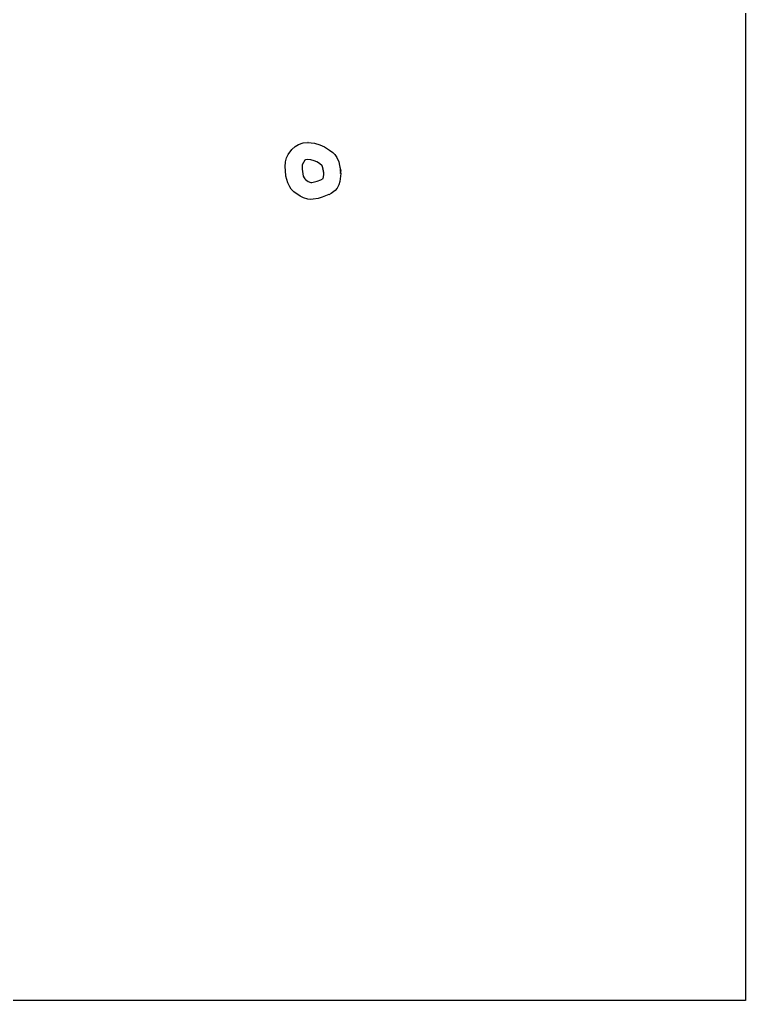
# Model space of a CAD drawing. Extents: x -67 to 553, y 0 to 8091.
# Drawn here: x 279.3 to 485.7, y 0 to 279.2 of the extents above; entities that cross this region are included whole.
import ezdxf

# ---------------------------------------------------------------- set-up
doc = ezdxf.new("R2010")
doc.units = 0

msp = doc.modelspace()

# ---------------------------------------------------------------- linework, layer by layer
at = {"layer": 'Calque_1'}
for p, q in [((485.738, 407.957), (485.738, 0.00037)), ((356.698, 242.267), (357.616441, 243.126812)), ((357.616441, 243.126812), (358.5862, 243.6825)), ((358.586, 243.683), (359.967645, 244.124901)), ((359.967645, 244.124901), (361.30369, 244.2488)), ((361.296, 244.252), (363.107989, 244.032049)), ((361.304, 244.249), (361.296592, 244.252598)), ((363.107989, 244.032049), (364.67301, 243.5709)), ((364.673, 243.571), (366.02081, 243.0145)), ((366.021, 243.015), (367.41982, 242.096701)), ((355.217333, 239.897842), (355.665951, 240.831011)), ((355.665951, 240.831011), (356.69822, 242.26749)), ((367.42, 242.096), (368.375164, 241.371451)), ((368.375164, 241.371451), (368.946861, 240.791366)), ((368.946861, 240.791366), (369.49848, 240.0052)), ((354.795137, 237.351475), (354.903989, 238.7821)), ((354.862, 236.299), (354.795137, 237.351475)), ((354.904, 238.782), (355.217333, 239.897842)), ((359.616, 237.924), (359.641929, 236.6259)), ((360.402, 239.232), (359.616003, 237.9235)), ((360.549, 239.313), (360.402183, 239.232001)), ((361.25, 239.428), (360.548802, 239.313298)), ((362.074946, 239.330512), (361.2503, 239.428399)), ((361.251, 239.428), (361.251, 239.428)), ((361.251, 239.428), (361.251106, 239.427471)), ((363.076, 239.047), (362.074946, 239.330512)), ((363.79, 238.766), (363.075811, 239.046601)), ((364.551, 238.249), (363.790906, 238.765699)), ((365.336, 237.613), (364.55048, 238.2497)), ((365.593, 236.723), (365.336116, 237.612298)), ((369.498, 240.006), (370.040961, 238.744012)), ((370.040961, 238.744012), (370.287595, 237.7317)), ((370.288, 237.731), (370.363009, 237.2034)), ((355.010894, 234.694474), (354.861404, 236.29839)), ((355.529, 232.788), (355.010894, 234.694474)), ((359.642, 236.625), (359.944313, 234.6572)), ((359.944, 234.658), (360.16879, 234.205301)), ((365.669, 236.144), (365.565776, 236.733262)), ((365.565776, 236.733262), (365.592985, 236.723799)), ((365.651, 234.036), (365.790515, 234.9946)), ((365.744097, 235.828724), (365.669002, 236.144099)), ((365.742, 235.881), (365.744097, 235.828724)), ((365.763985, 235.816001), (365.742025, 235.881001)), ((365.796, 235.721), (365.763985, 235.816001)), ((365.791, 235.004), (365.817988, 235.421599)), ((365.791, 234.994), (365.791, 235.004)), ((365.808, 235.473), (365.796094, 235.720599)), ((365.807946, 235.463002), (365.808, 235.473)), ((365.818, 235.422), (365.807946, 235.463002)), ((370.363, 237.204), (370.373054, 237.180002)), ((370.373, 237.18), (370.541989, 236.5712)), ((370.586, 234.622), (370.384454, 233.100351)), ((370.55, 236.245), (370.407892, 236.417601)), ((370.408, 236.417), (370.5604, 235.759601)), ((370.584, 236.013), (370.516518, 236.410563)), ((370.516518, 236.410563), (370.550001, 236.2451)), ((370.56, 235.76), (370.519995, 235.380699)), ((370.52, 235.381), (370.571012, 235.7138)), ((370.542, 236.571), (370.599018, 236.111602)), ((370.571, 235.713), (370.635003, 235.439601)), ((370.599, 236.111), (370.583919, 235.974099)), ((370.583919, 235.974099), (370.584, 236.003)), ((370.584, 236.003), (370.584, 236.013)), ((370.635, 235.43), (370.585973, 234.674502)), ((370.586, 234.674), (370.586, 234.622)), ((370.635, 235.44), (370.635, 235.43)), ((355.933, 231.958), (355.528797, 232.787899)), ((356.097925, 231.594112), (355.933199, 231.9582)), ((360.169, 234.205), (360.355002, 233.9177)), ((360.355, 233.918), (360.558094, 233.733001)), ((360.558, 233.733), (361.350255, 233.149338)), ((361.350255, 233.149338), (362.10981, 232.843102)), ((362.11, 232.843), (362.390696, 232.869998)), ((362.391, 232.87), (363.92159, 233.2188)), ((363.921, 233.219), (364.98502, 233.625701)), ((364.985, 233.625), (365.631985, 234.0105)), ((365.632, 234.011), (365.65105, 234.036003)), ((370.087121, 232.170063), (369.5514, 231.216)), ((370.384454, 233.100351), (370.087121, 232.170063)), ((356.546, 230.964), (356.097925, 231.594112)), ((357.3, 230.21), (356.545991, 230.964498)), ((359.032914, 228.932762), (357.29981, 230.2097)), ((367.272, 229.391), (365.37491, 228.632901)), ((367.934297, 229.714464), (367.27211, 229.3903)), ((369.011, 230.537), (367.934297, 229.714464)), ((369.552, 231.216), (369.011007, 230.537001)), ((360.062955, 228.451058), (359.032914, 228.932762)), ((361.205, 228.123), (360.062955, 228.451058)), ((362.142947, 228.039873), (361.20551, 228.123001)), ((362.733, 228.073), (362.142947, 228.039873)), ((364.163973, 228.292562), (362.7333, 228.073399)), ((365.375, 228.633), (364.163973, 228.292562)), ((485.738, 0.00037), (-65.2608, 0.00037))]:
    msp.add_line(p, q, dxfattribs=at)

doc.saveas('drawing.dxf')
